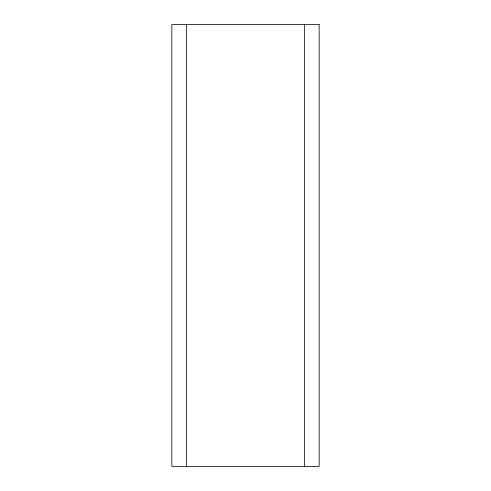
<?xml version="1.0" encoding="UTF-8"?>
<svg xmlns="http://www.w3.org/2000/svg" width="491" height="491" viewBox="0 0 491 491"><rect width="100%" height="100%" fill="white"/><g stroke="black" fill="none" stroke-linecap="round" stroke-linejoin="round"><path stroke-width="0.74" d="M304.42 24.55L304.42 466.45M186.58 24.55L186.58 466.45M319.15 24.55L171.85 24.55L171.85 466.45L319.15 466.45L319.15 24.55"/></g></svg>
